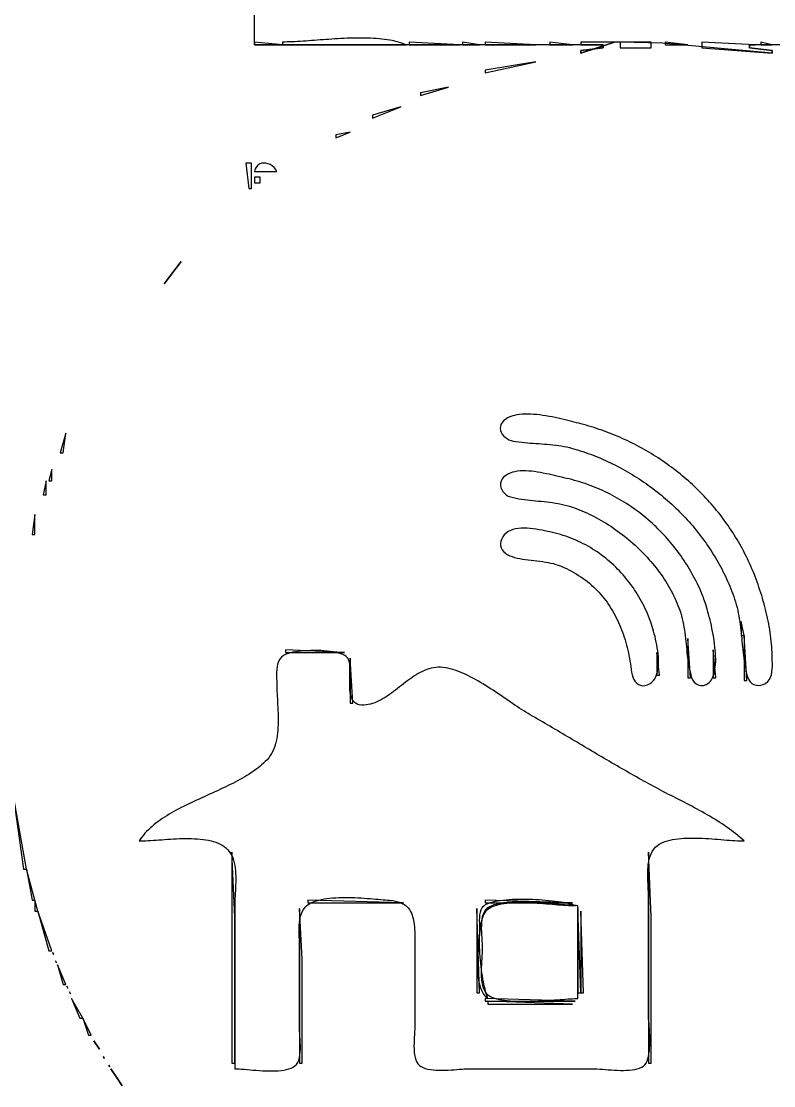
# Model space of a CAD drawing. Extents: x 0 to 1391, y 0 to 1579.
# Drawn here: x 866.2 to 1133.5, y 417 to 795.4 of the extents above; entities that cross this region are included whole.
import ezdxf

# ---------------------------------------------------------------- set-up
doc = ezdxf.new("R2010")
doc.units = 0
for name, color, linetype in [('C140', 140, 'CONTINUOUS'), ('C141', 141, 'CONTINUOUS'), ('C151', 151, 'CONTINUOUS'), ('C254', 254, 'CONTINUOUS'), ('C7', 7, 'CONTINUOUS')]:
    doc.layers.add(name, color=color, linetype=linetype)

msp = doc.modelspace()

# ---------------------------------------------------------------- linework, layer by layer
at = {"layer": 'C140'}
for points in [[(1030.6033, 480.9722), (1029.9775, 480.3262), (1029.5272, 479.5525), (1029.2252, 478.6799), (1029.0442, 477.7377), (1028.9569, 476.755), (1028.9361, 475.7607), (1028.9545, 474.7841), (1028.9849, 473.8541), (1029, 473), (1028.9885, 472.2896), (1028.9591, 471.5189), (1028.9148, 470.6933), (1028.8587, 469.8181), (1028.7939, 468.8988), (1028.7235, 467.9407), (1028.6505, 466.9494), (1028.5781, 465.9301), (1028.5093, 464.8883), (1028.4473, 463.8293), (1028.395, 462.7587), (1028.3556, 461.6817), (1028.3323, 460.6039), (1028.328, 459.5305), (1028.3459, 458.467), (1028.389, 457.4188), (1028.4604, 456.3913), (1028.5633, 455.3899), (1028.7007, 454.42), (1028.8757, 453.487), (1029.0914, 452.5963), (1029.3509, 451.7533), (1029.6572, 450.9635), (1030.0135, 450.2321), (1030.4228, 449.5647), (1030.8883, 448.9666), (1031.413, 448.4432), (1032, 448)], [(1032.3178, 479.9722), (1032.9391, 480.3452), (1033.6188, 480.6769), (1034.3531, 480.9692), (1035.1385, 481.224), (1035.9712, 481.4433), (1036.8475, 481.629), (1037.764, 481.7831), (1038.7168, 481.9074), (1039.7024, 482.0039), (1040.717, 482.0745), (1041.7571, 482.1212), (1042.8189, 482.1459), (1043.8989, 482.1506), (1044.9933, 482.1371), (1046.0985, 482.1074), (1047.2109, 482.0635), (1048.3268, 482.0072), (1049.4425, 481.9406), (1050.5544, 481.8655), (1051.6589, 481.7839), (1052.7522, 481.6977), (1053.8308, 481.6088), (1054.8909, 481.5193), (1055.929, 481.4309), (1056.9413, 481.3457), (1057.9242, 481.2656), (1058.8741, 481.1925), (1059.7873, 481.1283), (1060.6601, 481.0751), (1061.4889, 481.0346), (1062.2701, 481.0089), (1063, 481), (1062.4913, 481.1929), (1061.8986, 481.3811), (1061.2273, 481.564), (1060.4826, 481.7409), (1059.6699, 481.9111), (1058.7946, 482.0739), (1057.8621, 482.2288), (1056.8776, 482.375), (1055.8466, 482.5119), (1054.7744, 482.6388), (1053.6664, 482.7551), (1052.5278, 482.8601), (1051.3641, 482.9531), (1050.1807, 483.0335), (1048.9828, 483.1006), (1047.7758, 483.1538), (1046.5651, 483.1923), (1045.3561, 483.2156), (1044.154, 483.223), (1042.9643, 483.2137), (1041.7923, 483.1873), (1040.6433, 483.1429), (1039.5228, 483.0799), (1038.436, 482.9977), (1037.3883, 482.8956), (1036.3852, 482.7729), (1035.4318, 482.629), (1034.5336, 482.4633), (1033.696, 482.275), (1032.9243, 482.0634), (1032.2238, 481.8281), (1031.5999, 481.5682), (1031.058, 481.2831), (1030.6034, 480.9722)], [(1064, 448), (1064, 481), (1063.3337, 481.0087), (1062.6075, 481.0336), (1061.8252, 481.0731), (1060.991, 481.1253), (1060.1087, 481.1886), (1059.1825, 481.2611), (1058.2162, 481.3412), (1057.2139, 481.427), (1056.1796, 481.5169), (1055.1172, 481.6091), (1054.0309, 481.7018), (1052.9245, 481.7933), (1051.802, 481.8819), (1050.6676, 481.9658), (1049.525, 482.0432), (1048.3785, 482.1125), (1047.2318, 482.1719), (1046.0892, 482.2196), (1044.9544, 482.2539), (1043.8316, 482.273), (1042.7247, 482.2752), (1041.6378, 482.2588), (1040.5748, 482.222), (1039.5397, 482.1631), (1038.5365, 482.0802), (1037.5692, 481.9718), (1036.6418, 481.836), (1035.7584, 481.671), (1034.9228, 481.4752), (1034.1391, 481.2468), (1033.4114, 480.984), (1032.7435, 480.6852), (1032.1395, 480.3484), (1031.6034, 479.9722)], [(1032, 448), (1031.7974, 448.5146), (1031.5922, 449.1077), (1031.3856, 449.7741), (1031.1792, 450.509), (1030.9742, 451.3073), (1030.772, 452.1641), (1030.5741, 453.0742), (1030.3817, 454.0329), (1030.1962, 455.0349), (1030.0191, 456.0754), (1029.8517, 457.1493), (1029.6954, 458.2517), (1029.5515, 459.3776), (1029.4214, 460.5219), (1029.3065, 461.6797), (1029.2082, 462.846), (1029.1279, 464.0158), (1029.0669, 465.184), (1029.0265, 466.3457), (1029.0083, 467.496), (1029.0135, 468.6297), (1029.0435, 469.7419), (1029.0997, 470.8277), (1029.1835, 471.8819), (1029.2962, 472.8997), (1029.4392, 473.876), (1029.614, 474.8058), (1029.8218, 475.6842), (1030.064, 476.5061), (1030.3421, 477.2665), (1030.6574, 477.9606), (1031.0112, 478.5831), (1031.405, 479.1292), (1031.8401, 479.5939), (1032.3179, 479.9722)], [(1031.6033, 479.9722), (1031.046, 479.4122), (1030.5996, 478.7206), (1030.2532, 477.9155), (1029.9963, 477.0151), (1029.8181, 476.0374), (1029.7077, 475.0006), (1029.6546, 473.9228), (1029.6479, 472.8222), (1029.6769, 471.7168), (1029.7309, 470.6248), (1029.7991, 469.5643), (1029.8709, 468.5535), (1029.9354, 467.6104), (1029.982, 466.7532), (1030, 466), (1029.9843, 465.1586), (1029.9424, 464.2483), (1029.8823, 463.2801), (1029.8118, 462.2645), (1029.7389, 461.2125), (1029.6713, 460.1349), (1029.6171, 459.0423), (1029.584, 457.9456), (1029.58, 456.8555), (1029.6129, 455.7829), (1029.6906, 454.7386), (1029.821, 453.7332), (1030.0121, 452.7777), (1030.2716, 451.8828), (1030.6075, 451.0592), (1031.0277, 450.3179), (1031.3914, 449.8578), (1031.8376, 449.4389), (1032.3617, 449.0595), (1032.9593, 448.7179), (1033.6258, 448.4125), (1034.3569, 448.1416), (1035.1479, 447.9037), (1035.9944, 447.6971), (1036.8919, 447.5202), (1037.8359, 447.3713), (1038.822, 447.2488), (1039.8456, 447.1511), (1040.9022, 447.0765), (1041.9875, 447.0235), (1043.0967, 446.9904), (1044.2256, 446.9755), (1045.3695, 446.9772), (1046.5241, 446.994), (1047.6847, 447.0241), (1048.847, 447.0659), (1050.0064, 447.1179), (1051.1584, 447.1783), (1052.2986, 447.2455), (1053.4225, 447.318), (1054.5255, 447.394), (1055.6032, 447.472), (1056.6511, 447.5503), (1057.6647, 447.6273), (1058.6395, 447.7013), (1059.571, 447.7707), (1060.4548, 447.834), (1061.2863, 447.8894), (1062.0611, 447.9353), (1062.7746, 447.9701), (1063.4224, 447.9922), (1064, 448)], [(1064, 480), (1064, 450), (1065, 450), (1064, 480)]]:
    msp.add_lwpolyline(points, dxfattribs=at)
at = {"layer": 'C141'}
for points in [[(1187, 787.0146), (1125, 787), (1125, 786), (1133, 785), (1133, 784), (1094.0393, 787.6605), (1079, 788), (1078, 788), (1077, 788), (1065, 784), (1065, 785), (1073, 786), (1073, 787), (949, 787), (949, 1058)], [(959, 788), (959, 787), (1003, 787), (1002.2232, 787.308), (1001.422, 787.5913), (1000.5975, 787.8508), (999.7507, 788.0871), (998.8828, 788.3012), (997.9947, 788.4938), (997.0875, 788.6658), (996.1623, 788.8179), (995.2202, 788.9511), (994.2621, 789.0661), (993.2893, 789.1638), (992.3027, 789.2449), (991.3035, 789.3102), (990.2926, 789.3607), (989.2711, 789.3971), (988.2402, 789.4203), (987.2009, 789.4309), (986.1541, 789.43), (985.1011, 789.4182), (984.0429, 789.3965), (982.9804, 789.3656), (981.9149, 789.3263), (980.8474, 789.2795), (979.7788, 789.226), (978.7104, 789.1666), (977.6431, 789.1021), (976.578, 789.0333), (975.5162, 788.9611), (974.4588, 788.8863), (973.4068, 788.8096), (972.3612, 788.732), (971.3232, 788.6542), (970.2938, 788.5771), (969.2741, 788.5014), (968.2651, 788.428), (967.2679, 788.3577), (966.2836, 788.2914), (965.3132, 788.2298), (964.3578, 788.1737), (963.4185, 788.124), (962.4963, 788.0815), (961.5922, 788.0471), (960.7075, 788.0214), (959.843, 788.0055), (959, 788)], [(1023, 788), (1023, 787), (1029, 787), (1023, 788)], [(1065, 788), (1065, 787), (1073, 787), (1073, 786), (1065, 785), (1065, 784), (1077, 788), (1065, 788)], [(1079, 788), (1079, 786), (1090, 786), (1090, 788), (1079, 788)], [(1108, 788), (1108, 786), (1133, 784), (1133, 785), (1125, 786), (1125, 787), (1127, 787), (1108, 788)], [(1031, 778), (1031, 777), (1049, 781), (1031, 778)], [(1008, 770), (1008, 769), (1018, 772), (1008, 770)], [(923, 710), (917, 702), (923, 710)], [(871, 620), (870, 613), (871, 613), (871, 620)], [(960, 572), (960, 571), (981, 571), (960, 572)], [(1092, 571), (1092, 563), (1093, 563), (1092, 571)], [(871, 483), (871, 479), (872, 479), (871, 483)], [(968, 483), (968, 482), (1002, 482), (968, 483)], [(1031, 483), (1031, 482), (1062, 482), (1031, 483)], [(1028, 480), (1028, 450), (1029, 450), (1028, 480)], [(1065, 479), (1065, 450), (1066, 450), (1065, 479)]]:
    msp.add_lwpolyline(points, dxfattribs=at)
at = {"layer": 'C151'}
msp.add_lwpolyline([(1031, 448), (1031, 447), (1063, 447), (1031, 448)], dxfattribs=at)
at = {"layer": 'C254'}
for points in [[(949, 788), (949, 787), (959, 787), (949, 788)], [(1004, 788), (1004, 787), (1022, 787), (1004, 788)], [(1031, 788), (1031, 787), (1049, 787), (1031, 788)], [(1054, 788), (1054, 787), (1062, 787), (1054, 788)], [(1095, 788), (1095, 787), (1103, 787), (1095, 788)], [(1129, 788), (1129, 787), (1133, 787), (1129, 788)], [(991, 762), (991, 761), (1001, 765), (991, 762)], [(978, 755), (978, 754), (983, 756), (978, 755)], [(946, 745), (947, 736), (948, 736), (948, 745), (946, 745)], [(949, 742), (957, 742), (956.5388, 742.765), (955.9727, 743.4308), (955.3233, 743.9897), (954.6121, 744.4339), (953.8608, 744.7557), (953.091, 744.9474), (952.3244, 745.0013), (951.5824, 744.9098), (950.8868, 744.665), (950.2591, 744.2594), (949.721, 743.6851), (949.2941, 742.9346), (949, 742)], [(949, 740), (949, 738), (951, 738), (951, 740), (949, 740)], [(882, 649), (880, 642), (881, 642), (882, 649)], [(877, 636), (876, 632), (877, 632), (877, 636)], [(875, 632), (874, 627), (875, 627), (875, 632)], [(1122, 582), (1122, 577), (1123, 577), (1122, 582)], [(1103, 576), (1103, 562), (1104, 562), (1103, 576)], [(1123, 577), (1123, 561), (1124, 561), (1123, 577)], [(1112, 572), (1112, 562), (1113, 562), (1112, 572)], [(983, 569), (983, 553), (984, 553), (983, 569)], [(863, 522), (867, 494), (868, 494), (863, 522)], [(941, 500), (941, 425), (942, 425), (942, 477), (941, 500)], [(1089, 500), (1089, 425), (1090, 425), (1090, 477), (1089, 500)], [(868, 494), (870, 483), (871, 483), (868, 494)], [(872, 479), (876, 465), (877, 465), (872, 479)], [(965, 480), (965, 425), (966, 425), (966, 462), (965, 480)], [(877.3333, 464.3333), (877.6667, 463.6667), (877.3333, 464.3333)], [(879, 460), (881, 453), (882, 453), (879, 460)], [(882.3333, 452.3333), (882.6667, 451.6667), (882.3333, 452.3333)], [(883.3333, 450.3333), (883.6667, 449.6667), (883.3333, 450.3333)], [(884, 448), (887, 441), (888, 441), (884, 448)], [(1032, 447), (1032, 446), (1062, 446), (1032, 447)], [(888, 441), (890, 435), (891, 435), (888, 441)], [(892, 433), (894, 430), (892, 433)], [(895.3333, 427.3333), (895.6667, 426.6667), (895.3333, 427.3333)], [(897.3333, 424.3333), (897.6667, 423.6667), (897.3333, 424.3333)], [(898, 423), (900, 420), (898, 423)], [(900, 420), (902, 417), (900, 420)]]:
    msp.add_lwpolyline(points, dxfattribs=at)
at = {"layer": 'C7'}
for points in [[(1126.9351, 598), (1126.5761, 598.9213), (1126.2069, 599.8371), (1125.8274, 600.7473), (1125.4378, 601.6518), (1125.0382, 602.5505), (1124.6285, 603.4435), (1124.209, 604.3306), (1123.7797, 605.2118), (1123.3407, 606.0871), (1122.892, 606.9564), (1122.4338, 607.8197), (1121.9661, 608.6769), (1121.489, 609.528), (1121.0026, 610.3729), (1120.5069, 611.2115), (1120.0021, 612.0439), (1119.4883, 612.8699), (1118.9655, 613.6896), (1118.4338, 614.5029), (1117.8933, 615.3096), (1117.344, 616.1099), (1116.7861, 616.9035), (1116.2197, 617.6906), (1115.6448, 618.471), (1115.0614, 619.2446), (1114.4698, 620.0115), (1113.8699, 620.7716), (1113.2619, 621.5248), (1112.6458, 622.271), (1112.0217, 623.0103), (1111.3897, 623.7426), (1110.7499, 624.4679), (1110.1024, 625.186), (1109.4472, 625.8969), (1108.7845, 626.6006), (1108.1143, 627.2971), (1107.4366, 627.9863), (1106.7517, 628.6681), (1106.0595, 629.3425), (1105.3601, 630.0094), (1104.6537, 630.6688), (1103.9403, 631.3207), (1103.2199, 631.9649), (1102.4928, 632.6015), (1101.7589, 633.2304), (1101.0184, 633.8515), (1100.2713, 634.4649), (1099.5176, 635.0703), (1098.7576, 635.6679), (1097.9913, 636.2575), (1097.2187, 636.8391), (1096.4399, 637.4127), (1095.6551, 637.9782), (1094.8643, 638.5355), (1094.0675, 639.0846), (1093.2649, 639.6255), (1092.4566, 640.1581), (1091.6426, 640.6823), (1090.8231, 641.1982), (1089.998, 641.7056), (1089.1675, 642.2045), (1088.3317, 642.6948), (1087.4907, 643.1766), (1086.6444, 643.6497), (1085.7931, 644.1142), (1084.9368, 644.5699), (1084.0756, 645.0168), (1083.2095, 645.4548), (1082.3387, 645.884), (1081.4632, 646.3043), (1080.5831, 646.7155), (1079.6985, 647.1178), (1078.8095, 647.5109), (1077.9161, 647.8949), (1077.0185, 648.2698), (1076.1167, 648.6354), (1075.2109, 648.9917), (1074.301, 649.3387), (1073.3872, 649.6763), (1072.4695, 650.0045), (1071.5481, 650.3232), (1070.623, 650.6324), (1069.6944, 650.932), (1068.7622, 651.222), (1067.8266, 651.5023), (1066.8876, 651.7729), (1065.9454, 652.0337), (1065, 652.2847), (1064.2803, 652.4731), (1063.5062, 652.6774), (1062.6821, 652.8945), (1061.8121, 653.1217), (1060.9005, 653.3559), (1059.9517, 653.5943), (1058.9699, 653.8339), (1057.9594, 654.0718), (1056.9245, 654.305), (1055.8695, 654.5307), (1054.7986, 654.746), (1053.7161, 654.9478), (1052.6264, 655.1334), (1051.5336, 655.2997), (1050.4422, 655.4438), (1049.3563, 655.5629), (1048.2802, 655.654), (1047.2183, 655.7141), (1046.1748, 655.7405), (1045.154, 655.73), (1044.1601, 655.6799), (1043.1976, 655.5871), (1042.2706, 655.4488), (1041.3834, 655.2621), (1040.5403, 655.024), (1039.7456, 654.7316), (1039.0036, 654.3819), (1038.3186, 653.9722)], [(1038.3186, 653.9722), (1037.5589, 653.3653), (1037.0005, 652.7167), (1036.6296, 652.0386), (1036.4326, 651.3434), (1036.3958, 650.6432), (1036.5055, 649.9504), (1036.7481, 649.2773), (1037.11, 648.6361), (1037.5774, 648.0391), (1038.1367, 647.4986), (1038.7741, 647.0269), (1039.4762, 646.6363), (1040.2291, 646.339), (1041.0193, 646.1473)], [(1041.0192, 646.1473), (1042.0107, 645.9923), (1043.0058, 645.8576), (1044.0041, 645.7403), (1045.0051, 645.6378), (1046.0082, 645.5474), (1047.0132, 645.4666), (1048.0196, 645.3924), (1049.0268, 645.3224), (1050.0345, 645.2539), (1051.0422, 645.184), (1052.0495, 645.1103), (1053.0559, 645.03), (1054.0609, 644.9404), (1055.0642, 644.8389), (1056.0653, 644.7228), (1057.0636, 644.5893), (1058.0589, 644.436), (1059.0506, 644.2599), (1060.0383, 644.0586), (1061.0216, 643.8293), (1062, 643.5694), (1062.9276, 643.3009), (1063.8524, 643.0214), (1064.7745, 642.7309), (1065.6935, 642.4296), (1066.6095, 642.1175), (1067.5223, 641.7947), (1068.4318, 641.4612), (1069.3379, 641.1172), (1070.2405, 640.7626), (1071.1394, 640.3977), (1072.0345, 640.0225), (1072.9259, 639.637), (1073.8132, 639.2413), (1074.6964, 638.8355), (1075.5755, 638.4198), (1076.4502, 637.994), (1077.3205, 637.5585), (1078.1862, 637.1131), (1079.0473, 636.6581), (1079.9037, 636.1934), (1080.7551, 635.7191), (1081.6016, 635.2354), (1082.443, 634.7423), (1083.2791, 634.2399), (1084.1099, 633.7283), (1084.9353, 633.2075), (1085.7551, 632.6776), (1086.5693, 632.1387), (1087.3777, 631.5909), (1088.1802, 631.0343), (1088.9767, 630.4688), (1089.767, 629.8947), (1090.5512, 629.312), (1091.329, 628.7207), (1092.1003, 628.121), (1092.8651, 627.5129), (1093.6232, 626.8966), (1094.3745, 626.2719), (1095.1189, 625.6392), (1095.8563, 624.9984), (1096.5866, 624.3495), (1097.3096, 623.6928), (1098.0252, 623.0283), (1098.7334, 622.356), (1099.434, 621.676), (1100.1269, 620.9884), (1100.812, 620.2933), (1101.4892, 619.5907), (1102.1584, 618.8808), (1102.8194, 618.1636), (1103.4722, 617.4392), (1104.1165, 616.7077), (1104.7525, 615.9691), (1105.3798, 615.2235), (1105.9984, 614.4711), (1106.6082, 613.7118), (1107.209, 612.9458), (1107.8008, 612.1731), (1108.3835, 611.3938), (1108.9569, 610.608), (1109.5209, 609.8158), (1110.0754, 609.0173), (1110.6203, 608.2124), (1111.1554, 607.4014), (1111.6808, 606.5843), (1112.1962, 605.7611), (1112.7015, 604.9319), (1113.1967, 604.0969), (1113.6816, 603.2561), (1114.1561, 602.4095), (1114.6201, 601.5573), (1115.0734, 600.6995), (1115.516, 599.8362), (1115.9478, 598.9676), (1116.3686, 598.0935), (1116.7784, 597.2142), (1117.1769, 596.3298), (1117.5642, 595.4402), (1117.9401, 594.5456), (1118.3044, 593.6461), (1118.6571, 592.7416), (1118.998, 591.8324), (1119.3271, 590.9185), (1119.6443, 590)], [(1038.3186, 633.9722), (1037.5712, 633.3587), (1037.0237, 632.6764), (1036.6646, 631.9445), (1036.4828, 631.1825), (1036.4669, 630.4095), (1036.6058, 629.645), (1036.8882, 628.9083), (1037.3028, 628.2186), (1037.8384, 627.5955), (1038.4837, 627.058), (1039.2275, 626.6257), (1040.0586, 626.3178)], [(1108.3958, 591), (1108.0237, 591.9037), (1107.6397, 592.8013), (1107.2437, 593.6925), (1106.8358, 594.5772), (1106.4162, 595.4555), (1105.985, 596.327), (1105.5423, 597.1918), (1105.0881, 598.0496), (1104.6227, 598.9005), (1104.146, 599.7443), (1103.6582, 600.5808), (1103.1594, 601.41), (1102.6497, 602.2317), (1102.1293, 603.0459), (1101.5981, 603.8524), (1101.0564, 604.6511), (1100.5042, 605.4419), (1099.9416, 606.2247), (1099.3687, 606.9994), (1098.7857, 607.7658), (1098.1927, 608.5239), (1097.5897, 609.2736), (1096.9768, 610.0146), (1096.3542, 610.747), (1095.722, 611.4706), (1095.0802, 612.1853), (1094.429, 612.891), (1093.7685, 613.5876), (1093.0988, 614.2749), (1092.4199, 614.9528), (1091.7321, 615.6213), (1091.0354, 616.2803), (1090.3298, 616.9295), (1089.6156, 617.5689), (1088.8928, 618.1984), (1088.1615, 618.8179), (1087.4218, 619.4273), (1086.6738, 620.0264), (1085.9177, 620.6152), (1085.1535, 621.1935), (1084.3814, 621.7612), (1083.6014, 622.3182), (1082.8137, 622.8644), (1082.0183, 623.3997), (1081.2154, 623.9239), (1080.4051, 624.437), (1079.5874, 624.9389), (1078.7625, 625.4294), (1077.9305, 625.9084), (1077.0915, 626.3759), (1076.2455, 626.8316), (1075.3928, 627.2755), (1074.5334, 627.7075), (1073.6673, 628.1275), (1072.7948, 628.5353), (1071.9159, 628.9309), (1071.0308, 629.314), (1070.1394, 629.6847), (1069.242, 630.0428), (1068.3386, 630.3882), (1067.4294, 630.7208), (1066.5144, 631.0405), (1065.5938, 631.3471), (1064.6676, 631.6405), (1063.736, 631.9207), (1062.799, 632.1875), (1061.8568, 632.4408), (1060.9095, 632.6806), (1059.9572, 632.9066), (1059, 633.1188), (1058.2259, 633.2902), (1057.4011, 633.4818), (1056.5309, 633.6886), (1055.6205, 633.9056), (1054.6751, 634.1281), (1053.6999, 634.351), (1052.7002, 634.5695), (1051.6812, 634.7786), (1050.6482, 634.9735), (1049.6063, 635.1491), (1048.5608, 635.3007), (1047.5169, 635.4233), (1046.4799, 635.5119), (1045.455, 635.5617), (1044.4474, 635.5677), (1043.4623, 635.5251), (1042.5051, 635.4289), (1041.5808, 635.2742), (1040.6948, 635.0561), (1039.8523, 634.7696), (1039.0584, 634.41), (1038.3186, 633.9722)], [(1040.0585, 626.3178), (1041.0295, 626.0688), (1042.0054, 625.8519), (1042.9859, 625.6632), (1043.9704, 625.4993), (1044.9588, 625.3564), (1045.9506, 625.2309), (1046.9456, 625.1192), (1047.9432, 625.0176), (1048.9432, 624.9226), (1049.9453, 624.8306), (1050.949, 624.7377), (1051.954, 624.6406), (1052.96, 624.5354), (1053.9666, 624.4187), (1054.9734, 624.2867), (1055.9802, 624.1358), (1056.9865, 623.9624), (1057.9919, 623.7629), (1058.9962, 623.5337), (1059.999, 623.271), (1061, 622.9714), (1061.8754, 622.6829), (1062.7508, 622.3768), (1063.6257, 622.0535), (1064.4998, 621.7132), (1065.3728, 621.356), (1066.2441, 620.9824), (1067.1136, 620.5925), (1067.9808, 620.1866), (1068.8454, 619.7649), (1069.707, 619.3278), (1070.5652, 618.8754), (1071.4197, 618.408), (1072.2701, 617.9259), (1073.1161, 617.4292), (1073.9573, 616.9184), (1074.7934, 616.3936), (1075.6239, 615.8551), (1076.4485, 615.3032), (1077.2669, 614.738), (1078.0786, 614.1599), (1078.8834, 613.5691), (1079.6809, 612.9658), (1080.4706, 612.3504), (1081.2523, 611.7231), (1082.0256, 611.0841), (1082.7901, 610.4336), (1083.5455, 609.772), (1084.2914, 609.0995), (1085.0274, 608.4164), (1085.7532, 607.7228), (1086.4683, 607.0191), (1087.1726, 606.3056), (1087.8655, 605.5824), (1088.5467, 604.8498), (1089.2159, 604.1081), (1089.8728, 603.3575), (1090.5168, 602.5984), (1091.1477, 601.8308), (1091.7652, 601.0552), (1092.3688, 600.2717), (1092.9582, 599.4807), (1093.533, 598.6823), (1094.0929, 597.8768), (1094.6375, 597.0645), (1095.1665, 596.2457), (1095.6794, 595.4205), (1096.176, 594.5893), (1096.6558, 593.7523), (1097.1185, 592.9097), (1097.5638, 592.0618), (1097.9912, 591.2089), (1098.4005, 590.3512), (1098.7912, 589.489), (1099.163, 588.6225), (1099.5155, 587.752), (1099.8484, 586.8777), (1100.1613, 586)], [(1039.1482, 613.9722), (1038.4244, 613.4592), (1037.7998, 612.847), (1037.2843, 612.1554), (1036.8883, 611.4047), (1036.622, 610.6149), (1036.4955, 609.806), (1036.5191, 608.9982), (1036.703, 608.2115), (1037.0574, 607.466), (1037.5925, 606.7818), (1038.3186, 606.179), (1039.0156, 605.7598), (1039.7738, 605.3941), (1040.587, 605.0765), (1041.4492, 604.8019), (1042.3544, 604.5653), (1043.2966, 604.3613), (1044.2698, 604.1849), (1045.2679, 604.0309), (1046.2849, 603.8941), (1047.3148, 603.7695), (1048.3516, 603.6517), (1049.3893, 603.5357), (1050.4219, 603.4163), (1051.4432, 603.2884), (1052.4474, 603.1468), (1053.4284, 602.9863), (1054.3802, 602.8018), (1055.2967, 602.588), (1056.172, 602.34), (1057, 602.0525)], [(1089.6828, 560.0324), (1090.2805, 560.4885), (1090.8008, 561.0261), (1091.2472, 561.6391), (1091.6235, 562.3212), (1091.9334, 563.0665), (1092.1806, 563.8686), (1092.3687, 564.7216), (1092.5015, 565.6192), (1092.5826, 566.5553), (1092.6158, 567.5239), (1092.6046, 568.5187), (1092.553, 569.5336), (1092.4644, 570.5625), (1092.3427, 571.5992), (1092.1914, 572.6377), (1092.0144, 573.6717), (1091.8152, 574.6952), (1091.5977, 575.702), (1091.3654, 576.686), (1091.1221, 577.641), (1090.8715, 578.561), (1090.6172, 579.4396), (1090.3629, 580.271), (1090.1125, 581.0488), (1089.8694, 581.767), (1089.6375, 582.4194), (1089.4205, 583), (1089.0623, 583.9072), (1088.6881, 584.806), (1088.2981, 585.6962), (1087.8924, 586.5774), (1087.4712, 587.4495), (1087.0347, 588.3122), (1086.583, 589.1654), (1086.1162, 590.0087), (1085.6345, 590.8421), (1085.1381, 591.6652), (1084.6271, 592.4779), (1084.1017, 593.2799), (1083.5619, 594.071), (1083.0081, 594.851), (1082.4403, 595.6197), (1081.8587, 596.3768), (1081.2634, 597.1222), (1080.6546, 597.8555), (1080.0325, 598.5766), (1079.3972, 599.2853), (1078.7488, 599.9813), (1078.0876, 600.6644), (1077.4136, 601.3345), (1076.727, 601.9912), (1076.0281, 602.6343), (1075.3168, 603.2638), (1074.5934, 603.8792), (1073.8581, 604.4804), (1073.111, 605.0672), (1072.3522, 605.6393), (1071.5819, 606.1966), (1070.8003, 606.7388), (1070.0075, 607.2657), (1069.2036, 607.777), (1068.3889, 608.2727), (1067.5635, 608.7523), (1066.7275, 609.2157), (1065.881, 609.6628), (1065.0243, 610.0932), (1064.1575, 610.5067), (1063.2808, 610.9032), (1062.3943, 611.2823), (1061.4981, 611.644), (1060.5924, 611.9879), (1059.6774, 612.3139), (1058.7532, 612.6217), (1057.82, 612.9111), (1056.8779, 613.1819), (1055.9271, 613.4338), (1054.9677, 613.6667), (1054, 613.8803), (1053.1247, 614.0651), (1052.1936, 614.2598), (1051.2159, 614.4563), (1050.2006, 614.6464), (1049.1568, 614.8218), (1048.0935, 614.9745), (1047.0199, 615.0961), (1045.9451, 615.1786), (1044.878, 615.2138), (1043.8278, 615.1934), (1042.8036, 615.1093), (1041.8145, 614.9533), (1040.8695, 614.7172), (1039.9777, 614.3929), (1039.1482, 613.9722)], [(1057, 602.0524), (1057.9799, 601.6613), (1058.9377, 601.2517), (1059.8737, 600.8238), (1060.7881, 600.3778), (1061.681, 599.9141), (1062.5526, 599.4329), (1063.4032, 598.9345), (1064.233, 598.4191), (1065.0421, 597.8871), (1065.8307, 597.3386), (1066.5991, 596.774), (1067.3475, 596.1934), (1068.076, 595.5973), (1068.7849, 594.9858), (1069.4743, 594.3593), (1070.1445, 593.7179), (1070.7957, 593.062), (1071.428, 592.3918), (1072.0417, 591.7076), (1072.637, 591.0096), (1073.214, 590.2982), (1073.773, 589.5736), (1074.3141, 588.836), (1074.8376, 588.0857), (1075.3437, 587.3231), (1075.8326, 586.5483), (1076.3044, 585.7617), (1076.7595, 584.9635), (1077.1979, 584.1539), (1077.6198, 583.3333), (1078.0256, 582.5019), (1078.4153, 581.6599), (1078.7892, 580.8077), (1079.1475, 579.9455), (1079.4904, 579.0736), (1079.818, 578.1922), (1080.1307, 577.3017), (1080.4285, 576.4022), (1080.7117, 575.494), (1080.9805, 574.5775), (1081.2351, 573.6529), (1081.4757, 572.7204), (1081.7025, 571.7804), (1081.9157, 570.833), (1082.1155, 569.8786), (1082.302, 568.9174), (1082.4756, 567.9497), (1082.6364, 566.9758), (1082.7845, 565.9959), (1082.9203, 565.0103), (1083.0439, 564.0193)], [(1132.9853, 570), (1132.9524, 571.0142), (1132.903, 572.0302), (1132.8372, 573.0478), (1132.7554, 574.0666), (1132.658, 575.0862), (1132.5454, 576.1063), (1132.4179, 577.1266), (1132.2758, 578.1468), (1132.1196, 579.1664), (1131.9495, 580.1852), (1131.766, 581.2029), (1131.5695, 582.219), (1131.3601, 583.2334), (1131.1384, 584.2455), (1130.9047, 585.2551), (1130.6593, 586.2619), (1130.4026, 587.2656), (1130.1349, 588.2657), (1129.8567, 589.262), (1129.5682, 590.254), (1129.2699, 591.2416), (1128.962, 592.2243), (1128.645, 593.2019), (1128.3192, 594.1739), (1127.9849, 595.14), (1127.6426, 596.1), (1127.2926, 597.0534), (1126.9352, 598)], [(1109.5709, 559.6226), (1110.1246, 559.9327), (1110.6215, 560.324), (1111.0637, 560.7922), (1111.4532, 561.3327), (1111.7921, 561.9414), (1112.0825, 562.6136), (1112.3265, 563.3451), (1112.5262, 564.1314), (1112.6836, 564.9681), (1112.8008, 565.8508), (1112.88, 566.7752), (1112.9232, 567.7368), (1112.9324, 568.7312), (1112.9099, 569.754), (1112.8575, 570.8008), (1112.7775, 571.8673), (1112.672, 572.9489), (1112.5429, 574.0414), (1112.3924, 575.1403), (1112.2225, 576.2412), (1112.0355, 577.3397), (1111.8332, 578.4315), (1111.6179, 579.512), (1111.3915, 580.577), (1111.1563, 581.6219), (1110.9142, 582.6425), (1110.6674, 583.6342), (1110.4178, 584.5928), (1110.1677, 585.5138), (1109.9191, 586.3928), (1109.6741, 587.2253), (1109.4348, 588.0071), (1109.2032, 588.7337), (1108.9814, 589.4007), (1108.7715, 590.0036), (1108.5756, 590.5382), (1108.3959, 591)], [(1119.6442, 590), (1119.9639, 589.0051), (1120.2535, 588.0073), (1120.515, 587.0069), (1120.7507, 586.0043), (1120.9627, 584.9998), (1121.1533, 583.9938), (1121.3245, 582.9865), (1121.4787, 581.9784), (1121.6178, 580.9697), (1121.7442, 579.9607), (1121.86, 578.9519), (1121.9674, 577.9436), (1122.0686, 576.9361), (1122.1657, 575.9297), (1122.2609, 574.9247), (1122.3563, 573.9216), (1122.4543, 572.9206), (1122.5569, 571.9222), (1122.6664, 570.9265), (1122.7848, 569.934), (1122.9144, 568.945), (1123.0574, 567.9598), (1123.216, 566.9788), (1123.3922, 566.0023), (1123.5883, 565.0306), (1123.8065, 564.0641), (1124.049, 563.1032), (1124.3179, 562.1481)], [(1100.1612, 586), (1100.4851, 585.0046), (1100.7746, 584.0065), (1101.0326, 583.006), (1101.262, 582.0035), (1101.4657, 580.9993), (1101.6465, 579.994), (1101.8075, 578.9879), (1101.9515, 577.9813), (1102.0814, 576.9748), (1102.2002, 575.9687), (1102.3106, 574.9633), (1102.4158, 573.9592), (1102.5184, 572.9566), (1102.6216, 571.9561), (1102.7281, 570.9579), (1102.8408, 569.9625), (1102.9628, 568.9703), (1103.0968, 567.9818), (1103.2459, 566.9972), (1103.4128, 566.017), (1103.6006, 565.0415), (1103.8121, 564.0713), (1104.0502, 563.1067), (1104.3179, 562.1481)], [(987.0586, 552.3024), (986.233, 552.4107), (985.5218, 552.6438), (984.9167, 552.9916), (984.4094, 553.4442), (983.9918, 553.9916), (983.6555, 554.6239), (983.3924, 555.3309), (983.1941, 556.1029), (983.0525, 556.9297), (982.9592, 557.8015), (982.9061, 558.7082), (982.8848, 559.6398), (982.8872, 560.5864), (982.905, 561.5381), (982.9299, 562.4848), (982.9537, 563.4165), (982.9681, 564.3233), (982.965, 565.1952), (982.936, 566.0222), (982.8729, 566.7944), (982.7674, 567.5017), (982.6114, 568.1343), (982.3966, 568.6821), (982.099, 569.1288), (981.6723, 569.5364), (981.1269, 569.9056), (980.4728, 570.2374), (979.7204, 570.5328), (978.8799, 570.7927), (977.9615, 571.018), (976.9754, 571.2097), (975.9319, 571.3687), (974.8412, 571.4959), (973.7135, 571.5923), (972.559, 571.6587), (971.3881, 571.6962), (970.2108, 571.7057), (969.0375, 571.688), (967.8784, 571.6442), (966.7437, 571.5751), (965.6436, 571.4818), (964.5884, 571.365), (963.5884, 571.2259), (962.6536, 571.0652), (961.7944, 570.884), (961.021, 570.6832), (960.3436, 570.4636), (959.7725, 570.2263), (959.3179, 569.9722)], [(959.3178, 569.9722), (958.5885, 569.3638), (958.016, 568.6373), (957.5826, 567.8113), (957.2704, 566.9046), (957.0616, 565.9361), (956.9384, 564.9244), (956.8831, 563.8883), (956.8777, 562.8467), (956.9045, 561.8183), (956.9457, 560.8219), (956.9834, 559.8761), (957, 559), (957.0082, 558.1243), (957.0311, 557.2239), (957.0659, 556.3012), (957.1098, 555.3585), (957.1599, 554.3983), (957.2134, 553.4228), (957.2675, 552.4345), (957.3193, 551.4356), (957.3661, 550.4286), (957.405, 549.4157), (957.4332, 548.3995), (957.4478, 547.3822), (957.4461, 546.3661), (957.4252, 545.3537), (957.3823, 544.3473), (957.3146, 543.3493), (957.2193, 542.3619), (957.0935, 541.3877), (956.9344, 540.4289), (956.7391, 539.488), (956.505, 538.5671), (956.229, 537.6688), (955.9085, 536.7954), (955.5406, 535.9493), (955.1225, 535.1327), (954.6513, 534.3481), (954.1242, 533.5979), (953.5384, 532.8843), (952.8912, 532.2098), (952.2511, 531.612), (951.5879, 531.0285), (950.9024, 530.4587), (950.1955, 529.9021), (949.4683, 529.3579), (948.7217, 528.8257), (947.9567, 528.3047), (947.1742, 527.7945), (946.3753, 527.2943), (945.5608, 526.8036), (944.7317, 526.3217), (943.8891, 525.8482), (943.0338, 525.3822), (942.1668, 524.9234), (941.2892, 524.471), (940.4018, 524.0244), (939.5057, 523.5831), (938.6017, 523.1464), (937.6909, 522.7137), (936.7742, 522.2845), (935.8526, 521.858), (934.927, 521.4338), (933.9985, 521.0112), (933.068, 520.5895), (932.1364, 520.1683), (931.2047, 519.7468), (930.2739, 519.3246), (929.3449, 518.9009), (928.4188, 518.4751), (927.4964, 518.0468), (926.5787, 517.6152), (925.6668, 517.1797), (924.7615, 516.7398), (923.8639, 516.2948), (922.9748, 515.8442), (922.0954, 515.3873), (921.2264, 514.9235), (920.3689, 514.4523), (919.5239, 513.9729), (918.6924, 513.4849), (917.8752, 512.9876), (917.0733, 512.4803), (916.2878, 511.9626), (915.5196, 511.4337), (914.7696, 510.8931), (914.0388, 510.3402), (913.3282, 509.7744), (912.6387, 509.195), (911.9714, 508.6015), (911.3271, 507.9932), (910.7068, 507.3696), (910.1116, 506.73), (909.5423, 506.0739), (909, 505.4005), (908.4855, 504.7094), (908, 504)], [(1130.6828, 560.0324), (1131.4212, 560.6376), (1131.9962, 561.3676), (1132.4268, 562.2007), (1132.7325, 563.1156), (1132.9323, 564.0906), (1133.0455, 565.1042), (1133.0913, 566.135), (1133.089, 567.1615), (1133.0577, 568.1622), (1133.0168, 569.1155), (1132.9854, 570)], [(1092.2283, 502.3966), (1092.8388, 502.821), (1093.5091, 503.201), (1094.2352, 503.5385), (1095.0137, 503.8356), (1095.8406, 504.0942), (1096.7124, 504.3166), (1097.6254, 504.5046), (1098.5758, 504.6603), (1099.5599, 504.7858), (1100.5741, 504.883), (1101.6147, 504.9541), (1102.6778, 505.001), (1103.76, 505.0258), (1104.8574, 505.0305), (1105.9663, 505.0171), (1107.0831, 504.9878), (1108.204, 504.9444), (1109.3254, 504.8892), (1110.4435, 504.824), (1111.5547, 504.7509), (1112.6552, 504.672), (1113.7414, 504.5892), (1114.8095, 504.5047), (1115.8559, 504.4205), (1116.8768, 504.3385), (1117.8686, 504.2609), (1118.8275, 504.1897), (1119.7499, 504.1268), (1120.632, 504.0743), (1121.4702, 504.0344), (1122.2608, 504.0089), (1123, 504), (1122.2963, 504.6511), (1121.5736, 505.2916), (1120.8327, 505.9217), (1120.0745, 506.5418), (1119.2997, 507.152), (1118.5094, 507.7528), (1117.7043, 508.3444), (1116.8854, 508.9271), (1116.0535, 509.5013), (1115.2094, 510.0671), (1114.354, 510.625), (1113.4882, 511.1752), (1112.6129, 511.718), (1111.729, 512.2537), (1110.8372, 512.7827), (1109.9385, 513.3051), (1109.0337, 513.8214), (1108.1238, 514.3318), (1107.2095, 514.8366), (1106.2917, 515.3361), (1105.3713, 515.8306), (1104.4493, 516.3204), (1103.5263, 516.8059), (1102.6033, 517.2872), (1101.6813, 517.7648), (1100.7609, 518.2388), (1099.8432, 518.7097), (1098.9289, 519.1777), (1098.019, 519.643), (1097.1143, 520.1061), (1096.2156, 520.5672), (1095.3239, 521.0266), (1094.4401, 521.4846), (1093.5648, 521.9415), (1092.6992, 522.3976), (1091.8439, 522.8532), (1091, 523.3086), (1090.1076, 523.7949), (1089.2163, 524.2833), (1088.326, 524.7739), (1087.4367, 525.2665), (1086.5484, 525.7611), (1085.661, 526.2575), (1084.7745, 526.7558), (1083.8888, 527.2558), (1083.0039, 527.7574), (1082.1198, 528.2606), (1081.2365, 528.7654), (1080.3538, 529.2715), (1079.4719, 529.7791), (1078.5906, 530.2879), (1077.7098, 530.798), (1076.8297, 531.3092), (1075.9501, 531.8215), (1075.071, 532.3348), (1074.1924, 532.849), (1073.3142, 533.364), (1072.4364, 533.8799), (1071.559, 534.3964), (1070.6819, 534.9136), (1069.8051, 535.4314), (1068.9286, 535.9496), (1068.0523, 536.4683), (1067.1762, 536.9873), (1066.3002, 537.5065), (1065.4244, 538.026), (1064.5487, 538.5456), (1063.673, 539.0652), (1062.7973, 539.5848), (1061.9217, 540.1043), (1061.046, 540.6237), (1060.1702, 541.1428), (1059.2943, 541.6615), (1058.4182, 542.1799), (1057.5419, 542.6979), (1056.6655, 543.2153), (1055.7887, 543.732), (1054.9117, 544.2481), (1054.0344, 544.7635), (1053.1567, 545.278), (1052.2786, 545.7916), (1051.4001, 546.3043), (1050.5211, 546.8158), (1049.6417, 547.3263), (1048.7617, 547.8356), (1047.8811, 548.3436), (1047, 548.8503), (1046.2531, 549.2872), (1045.4932, 549.7473), (1044.7207, 550.2284), (1043.9364, 550.7289), (1043.1407, 551.2467), (1042.3343, 551.7801), (1041.5177, 552.3271), (1040.6915, 552.8859), (1039.8563, 553.4546), (1039.0126, 554.0313), (1038.161, 554.6142), (1037.3021, 555.2013), (1036.4365, 555.7908), (1035.5648, 556.3808), (1034.6875, 556.9695), (1033.8052, 557.5549), (1032.9185, 558.1352), (1032.028, 558.7085), (1031.1341, 559.2729), (1030.2377, 559.8266), (1029.3391, 560.3677), (1028.439, 560.8942), (1027.5379, 561.4044), (1026.6365, 561.8963), (1025.7352, 562.3681), (1024.8348, 562.8179), (1023.9357, 563.2439), (1023.0385, 563.644), (1022.1438, 564.0166), (1021.2522, 564.3596), (1020.3643, 564.6712), (1019.4807, 564.9496), (1018.6018, 565.1928), (1017.7284, 565.399), (1016.8609, 565.5663), (1016, 565.6929), (1015.1451, 565.765), (1014.3028, 565.7719), (1013.4725, 565.7169), (1012.6536, 565.6037), (1011.8454, 565.4357), (1011.0473, 565.2166), (1010.2586, 564.9498), (1009.4788, 564.6388), (1008.7072, 564.2872), (1007.9431, 563.8986), (1007.186, 563.4764), (1006.4352, 563.0242), (1005.6901, 562.5455), (1004.95, 562.0438), (1004.2143, 561.5228), (1003.4824, 560.9858), (1002.7536, 560.4365), (1002.0273, 559.8784), (1001.303, 559.315), (1000.5799, 558.7498), (999.8574, 558.1865), (999.1349, 557.6284), (998.4118, 557.0791), (997.6874, 556.5422), (996.9611, 556.0213), (996.2322, 555.5197), (995.5002, 555.0411), (994.7644, 554.589), (994.0242, 554.167), (993.2789, 553.7785), (992.5279, 553.4271), (991.7706, 553.1163), (991.0063, 552.8497), (990.2345, 552.6307), (989.4544, 552.463), (988.6655, 552.35), (987.8671, 552.2953), (987.0587, 552.3025)], [(1083.0439, 564.0192), (1083.208, 563.1015), (1083.476, 562.2306), (1083.8424, 561.4278), (1084.3021, 560.7147), (1084.8496, 560.1125), (1085.4797, 559.6429), (1086.1871, 559.3272), (1086.9664, 559.1868), (1087.8123, 559.2433), (1088.7196, 559.518), (1089.6829, 560.0324)], [(1104.3178, 562.1481), (1104.7003, 561.2424), (1105.2545, 560.4772), (1105.9509, 559.8771), (1106.7601, 559.4669), (1107.6527, 559.2713), (1108.5994, 559.315), (1109.5709, 559.6227)], [(1124.3178, 562.1481), (1124.6731, 561.2949), (1125.1744, 560.5843), (1125.7968, 560.0214), (1126.5155, 559.6114), (1127.3055, 559.3592), (1128.1421, 559.2701), (1129.0005, 559.3492), (1129.8556, 559.6015), (1130.6829, 560.0324)], [(908, 504), (908.7554, 504.0082), (909.5534, 504.0316), (910.391, 504.0682), (911.2651, 504.116), (912.1727, 504.173), (913.1108, 504.2374), (914.0763, 504.3072), (915.0661, 504.3803), (916.0773, 504.4548), (917.1068, 504.5288), (918.1515, 504.6003), (919.2085, 504.6673), (920.2746, 504.7278), (921.347, 504.78), (922.4224, 504.8218), (923.4979, 504.8513), (924.5705, 504.8666), (925.6371, 504.8655), (926.6946, 504.8463), (927.7401, 504.8069), (928.7705, 504.7454), (929.7828, 504.6597), (930.7738, 504.5481), (931.7407, 504.4083), (932.6803, 504.2387), (933.5896, 504.037), (934.4656, 503.8015), (935.3053, 503.5301), (936.1055, 503.2208), (936.8634, 502.8718), (937.5757, 502.481), (938.2395, 502.0465), (938.8519, 501.5663)], [(938.8518, 501.5663), (939.484, 500.9571), (940.0395, 500.289), (940.523, 499.5668), (940.9388, 498.795), (941.2915, 497.9785), (941.5856, 497.122), (941.8257, 496.2301), (942.0162, 495.3076), (942.1617, 494.3592), (942.2666, 493.3895), (942.3356, 492.4034), (942.3731, 491.4056), (942.3836, 490.4006), (942.3717, 489.3933), (942.3419, 488.3884), (942.2986, 487.3906), (942.2465, 486.4046), (942.19, 485.435), (942.1336, 484.4867), (942.0819, 483.5643), (942.0394, 482.6726), (942.0106, 481.8162), (942, 481), (942, 423), (942.7417, 422.9867), (943.5617, 422.95), (944.4515, 422.8942), (945.4028, 422.8236), (946.4069, 422.7427), (947.4556, 422.6558), (948.5404, 422.5672), (949.6527, 422.4815), (950.7842, 422.403), (951.9265, 422.336), (953.071, 422.2849), (954.2094, 422.2541), (955.3331, 422.2481), (956.4338, 422.2711), (957.5031, 422.3275), (958.5324, 422.4218), (959.5133, 422.5584), (960.4373, 422.7415), (961.2962, 422.9756), (962.0813, 423.2651), (962.7842, 423.6143), (963.3966, 424.0277), (963.9538, 424.5876), (964.4003, 425.2792), (964.7466, 426.0842), (965.0035, 426.9847), (965.1818, 427.9624), (965.2921, 428.9992), (965.3453, 430.077), (965.352, 431.1776), (965.323, 432.283), (965.269, 433.375), (965.2008, 434.4355), (965.129, 435.4464), (965.0645, 436.3895), (965.0179, 437.2467), (965, 438), (965, 468), (964.9872, 468.9404), (964.9572, 469.9153), (964.9223, 470.9158), (964.8949, 471.9333), (964.8875, 472.9591), (964.9124, 473.9847), (964.982, 475.0013), (965.1087, 476.0002), (965.3049, 476.9729), (965.5829, 477.9106), (965.9553, 478.8047), (966.4343, 479.6465), (967.0324, 480.4275)], [(1086.6821, 423.6033), (1087.2537, 423.9693), (1087.7477, 424.4576), (1088.1691, 425.0572), (1088.523, 425.7573), (1088.8141, 426.5466), (1089.0476, 427.4144), (1089.2284, 428.3496), (1089.3615, 429.3413), (1089.4518, 430.3783), (1089.5044, 431.4499), (1089.5242, 432.5449), (1089.5161, 433.6525), (1089.4852, 434.7615), (1089.4364, 435.8612), (1089.3748, 436.9403), (1089.3052, 437.9881), (1089.2326, 438.9935), (1089.1621, 439.9454), (1089.0986, 440.8331), (1089.0471, 441.6453), (1089.0126, 442.3713), (1089, 443), (1089, 486), (1088.9884, 486.8724), (1088.9587, 487.7868), (1088.9185, 488.7361), (1088.8755, 489.7134), (1088.8372, 490.7115), (1088.8112, 491.7235), (1088.8051, 492.7423), (1088.8266, 493.761), (1088.8832, 494.7726), (1088.9825, 495.7699), (1089.1322, 496.7461), (1089.3398, 497.694), (1089.613, 498.6068), (1089.9593, 499.4772), (1090.3864, 500.2985), (1090.9019, 501.0635), (1091.5133, 501.7651), (1092.2284, 502.3966)], [(967.0324, 480.4274), (967.5294, 480.9223), (968.1, 481.3716), (968.7395, 481.7772), (969.4435, 482.141), (970.2074, 482.4648), (971.0267, 482.7506), (971.897, 483.0001), (972.8136, 483.2153), (973.7722, 483.3981), (974.7681, 483.5503), (975.7969, 483.6737), (976.854, 483.7704), (977.935, 483.8421), (979.0353, 483.8907), (980.1504, 483.9181), (981.2758, 483.9261), (982.407, 483.9167), (983.5395, 483.8918), (984.6687, 483.8531), (985.7902, 483.8026), (986.8993, 483.7421), (987.9918, 483.6735), (989.0629, 483.5988), (990.1082, 483.5197), (991.1232, 483.4381), (992.1033, 483.356), (993.0441, 483.2752), (993.9411, 483.1975), (994.7896, 483.1249), (995.5853, 483.0591), (996.3236, 483.0022), (997, 482.956), (998.1476, 482.8436), (999.1937, 482.6591), (1000.1429, 482.4057), (1000.9999, 482.0867), (1001.7694, 481.7053), (1002.4562, 481.2649), (1003.0647, 480.7688), (1003.5999, 480.2203), (1004.0663, 479.6226), (1004.4687, 478.979), (1004.8116, 478.2929), (1005.0999, 477.5676), (1005.3382, 476.8062), (1005.5312, 476.0122), (1005.6835, 475.1888), (1005.7999, 474.3394), (1005.8851, 473.4671), (1005.9437, 472.5754), (1005.9804, 471.6674), (1005.9999, 470.7466), (1006.007, 469.8161), (1006.0062, 468.8793), (1006.0023, 467.9395), (1006, 467), (1006, 438), (1005.984, 437.1123), (1005.9429, 436.1698), (1005.8869, 435.1835), (1005.8261, 434.1643), (1005.7707, 433.1231), (1005.7309, 432.0709), (1005.7168, 431.0187), (1005.7386, 429.9774), (1005.8064, 428.9579), (1005.9306, 427.9713), (1006.1212, 427.0284), (1006.3883, 426.1403), (1006.7423, 425.3179), (1007.1261, 424.7328), (1007.6296, 424.2303), (1008.2415, 423.8048), (1008.9506, 423.4509), (1009.7457, 423.1629), (1010.6155, 422.9353), (1011.5489, 422.7625), (1012.5345, 422.6391), (1013.5613, 422.5594), (1014.6178, 422.518), (1015.693, 422.5092), (1016.7756, 422.5276), (1017.8544, 422.5676), (1018.9181, 422.6237), (1019.9556, 422.6903), (1020.9555, 422.7618), (1021.9067, 422.8327), (1022.798, 422.8976), (1023.6181, 422.9508), (1024.3559, 422.9867), (1025, 423), (1069, 423), (1069.8472, 422.9861), (1070.7502, 422.9483), (1071.7015, 422.892), (1072.6936, 422.8229), (1073.719, 422.7464), (1074.7703, 422.6681), (1075.8399, 422.5935), (1076.9204, 422.5281), (1078.0044, 422.4776), (1079.0844, 422.4474), (1080.1528, 422.4432), (1081.2023, 422.4703), (1082.2253, 422.5344), (1083.2144, 422.641), (1084.1621, 422.7957), (1085.0609, 423.0039), (1085.9034, 423.2713), (1086.6821, 423.6034)], [(878.3333, 461.3333), (878.6667, 460.6667), (878.3333, 461.3333)]]:
    msp.add_lwpolyline(points, dxfattribs=at)

doc.saveas('drawing.dxf')
